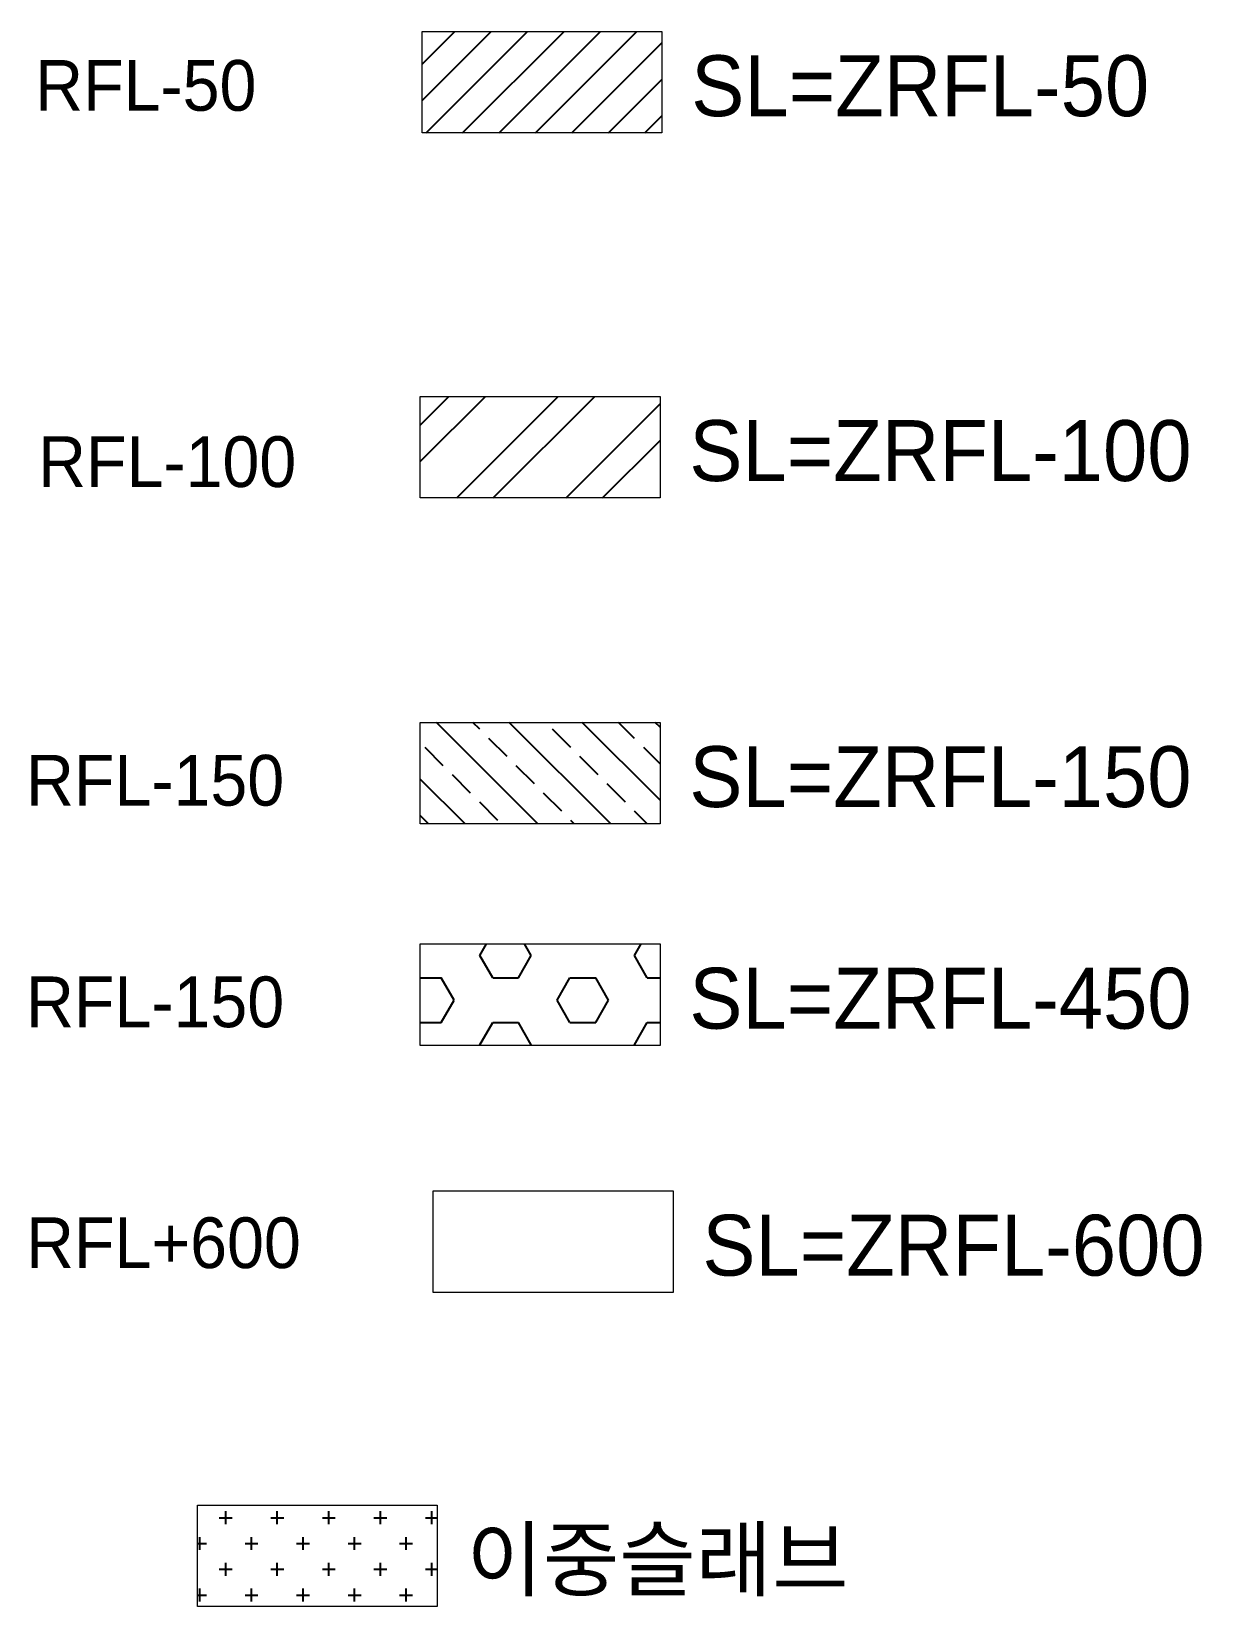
# Model space of a CAD drawing. Header units: millimetres. Extents: x -42253 to 178576, y 88378 to 153500.
# Drawn here: x -42253 to -24950, y 99593 to 122877 of the extents above; entities that cross this region are included whole.
import ezdxf
from ezdxf.enums import TextEntityAlignment as Align

# ---------------------------------------------------------------- set-up
doc = ezdxf.new("R2010")
doc.units = ezdxf.units.MM
for name, color, linetype in [('$0$A-HAT', 8, 'Continuous'), ('A-HAT', 251, 'Continuous'), ('S-TEXT-NOTE', 7, 'Continuous'), ('레벨', 40, 'Continuous')]:
    doc.layers.add(name, color=color, linetype=linetype)
doc.layers.add('A-CON', color=2, linetype='Continuous', lineweight=9)
doc.styles.add('Gtx', font='Dotum.ttf')

msp = doc.modelspace()

# ---------------------------------------------------------------- hatches: boundary and pattern name
at = {"layer": '$0$A-HAT'}
h = msp.add_hatch(dxfattribs=at)
h.set_pattern_fill('CROSS', color=1, scale=60)
h.set_pattern_definition([(0, (-126724.5, 66995.5), (381, 381), [190.5, -571.5]), (90, (-126629.26, 66900.26), (-381, 381), [190.5, -571.5])])
h.paths.add_polyline_path([(-39797.843, 101092.657), (-36252.655, 101092.657), (-36252.655, 99592.657), (-39797.843, 99592.657)])
at = {"layer": 'A-HAT'}
h = msp.add_hatch(dxfattribs=at)
h.set_pattern_fill('ANSI31', color=256, scale=120)
h.set_pattern_definition([(45, (-99224.96, 137234.85), (-269.4077, 269.4077), [])])
h.paths.add_polyline_path([(-36475.01, 122877.076), (-32929.823, 122877.076), (-32929.823, 121377.076), (-36475.01, 121377.076)])
h = msp.add_hatch(dxfattribs=at)
h.set_pattern_fill('ANSI32', color=256, scale=120)
h.paths.add_polyline_path([(-36503.22, 117483.323), (-32958.032, 117483.323), (-32958.032, 115983.323), (-36503.22, 115983.323)])
h = msp.add_hatch(dxfattribs=at)
h.set_pattern_fill('ANSI33', color=256, scale=120, angle=90)
h.set_pattern_definition([(135, (12599.7, 16382.7), (-538.8154, -538.8154), []), (135, (12599.7, 16921.55), (-538.8154, -538.8154), [381, -190.5])])
h.paths.add_polyline_path([(-36503.22, 112663.323), (-32958.032, 112663.323), (-32958.032, 111163.323), (-36503.22, 111163.323)])
h = msp.add_hatch(dxfattribs=at)
h.set_pattern_fill('HEX', color=256, scale=120)
h.paths.add_polyline_path([(-36503.22, 109387.301), (-32958.032, 109387.301), (-32958.032, 107887.301), (-36503.22, 107887.301)])

# ---------------------------------------------------------------- linework, layer by layer
at = {"layer": 'A-CON'}
for points in [[(-36475.01, 122877.076), (-32929.823, 122877.076), (-32929.823, 121377.076), (-36475.01, 121377.076)], [(-36503.22, 117483.323), (-32958.032, 117483.323), (-32958.032, 115983.323), (-36503.22, 115983.323)], [(-36503.22, 112663.323), (-32958.032, 112663.323), (-32958.032, 111163.323), (-36503.22, 111163.323)], [(-36503.22, 109387.301), (-32958.032, 109387.301), (-32958.032, 107887.301), (-36503.22, 107887.301)], [(-36310.402, 105736.299), (-32765.214, 105736.299), (-32765.214, 104236.299), (-36310.402, 104236.299)], [(-39797.843, 101092.657), (-36252.655, 101092.657), (-36252.655, 99592.657), (-39797.843, 99592.657)]]:
    msp.add_lwpolyline(points, close=True, dxfattribs=at)

# ---------------------------------------------------------------- texts
at = {"layer": 'S-TEXT-NOTE', "color": 4, "style": 'Gtx'}
for s, p in [('SL=ZRFL-50', (-32496.337, 121624.969)), ('SL=ZRFL-100', (-32524.547, 116231.216)), ('SL=ZRFL-150', (-32524.547, 111411.216)), ('SL=ZRFL-450', (-32524.547, 108135.194)), ('SL=ZRFL-600', (-32331.729, 104484.192)), ('이중슬래브', (-35819.169, 99840.55))]:
    msp.add_text(s, height=900, dxfattribs=at).set_placement(p)
at = {"layer": '레벨', "style": 'Gtx'}
for s, p in [('RFL-50', (-40562.155, 122080.138)), ('RFL-100', (-40246.063, 116517.844)), ('RFL-150', (-40424.637, 111807.577)), ('RFL-150', (-40424.637, 108531.555)), ('RFL+600', (-40301.167, 104970.45))]:
    msp.add_text(s, height=750, dxfattribs=at).set_placement(p, align=Align.MIDDLE_CENTER)

doc.saveas('drawing.dxf')
